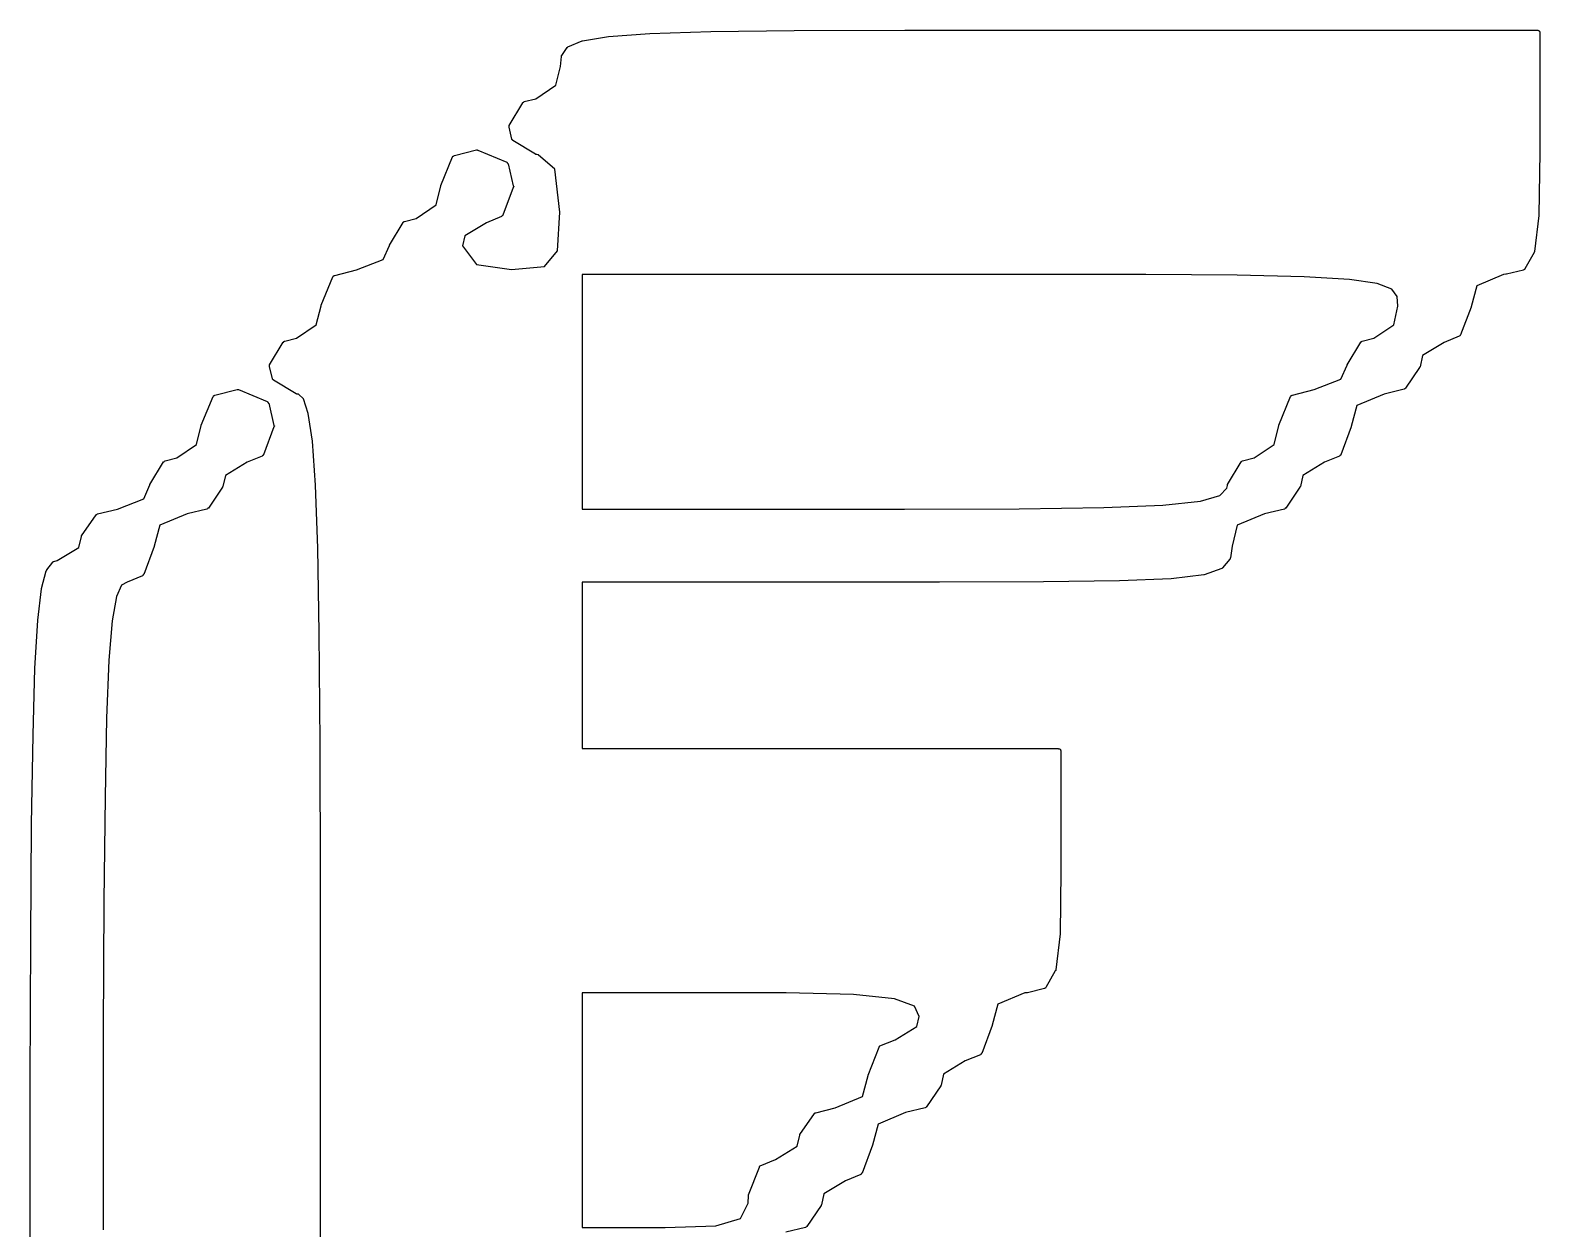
# Model space of a CAD drawing. Header units: millimetres. Extents: x 13 to 222, y -3 to 195.
# Drawn here: x 64.211 to 67.414, y 171.453 to 173.996 of the extents above; entities that cross this region are included whole.
import ezdxf

# ---------------------------------------------------------------- set-up
doc = ezdxf.new("R2010")
doc.units = ezdxf.units.MM
doc.header["$MEASUREMENT"] = 0
doc.layers.add('Silk', color=142, linetype='Continuous')

msp = doc.modelspace()

# ---------------------------------------------------------------- linework, layer by layer
at = {"layer": 'Silk', "linetype": 'Continuous'}
for p, q in [((65.438, 173.9826), (65.526, 173.9888)), ((65.526, 173.9888), (65.655, 173.9927)), ((65.526, 173.9888), (65.526, 173.9888)), ((65.526, 173.9888), (65.526, 173.9888)), ((65.655, 173.9927), (65.832, 173.9948)), ((65.655, 173.9927), (65.655, 173.9927)), ((65.655, 173.9927), (65.655, 173.9927)), ((65.832, 173.9948), (66.067, 173.9956)), ((65.832, 173.9948), (65.832, 173.9948)), ((65.832, 173.9948), (65.832, 173.9948)), ((66.067, 173.9956), (66.365, 173.9958)), ((66.067, 173.9956), (66.067, 173.9956)), ((66.067, 173.9956), (66.067, 173.9956)), ((66.365, 173.9958), (67.409, 173.9958)), ((67.409, 173.9958), (67.409, 173.9957)), ((67.409, 173.9957), (67.41, 173.9957)), ((67.41, 173.9957), (67.41, 173.9956)), ((67.41, 173.9956), (67.41, 173.9955)), ((67.41, 173.9955), (67.411, 173.9953)), ((67.411, 173.9953), (67.411, 173.9951)), ((67.411, 173.9951), (67.412, 173.9949)), ((67.412, 173.9949), (67.412, 173.9946)), ((67.412, 173.9946), (67.412, 173.9943)), ((67.412, 173.9943), (67.413, 173.994)), ((67.413, 173.994), (67.413, 173.9936)), ((67.413, 173.9936), (67.413, 173.9933)), ((67.413, 173.9933), (67.413, 173.9929)), ((67.413, 173.9929), (67.413, 173.9925)), ((67.413, 173.9925), (67.414, 173.9921)), ((67.414, 173.9921), (67.414, 173.9917)), ((67.414, 173.9917), (67.414, 173.9912)), ((67.414, 173.9912), (67.414, 173.9908)), ((67.414, 173.9908), (67.414, 173.7368)), ((65.339, 173.9422), (65.35, 173.9588)), ((65.35, 173.9588), (65.351, 173.9591)), ((65.351, 173.9597), (65.352, 173.96)), ((65.351, 173.9595), (65.351, 173.9597)), ((65.351, 173.9591), (65.351, 173.9595)), ((65.352, 173.9605), (65.382, 173.9731)), ((65.352, 173.9602), (65.352, 173.9605)), ((65.352, 173.96), (65.352, 173.9602)), ((65.382, 173.9732), (65.383, 173.9734)), ((65.382, 173.9731), (65.382, 173.9732)), ((65.383, 173.9734), (65.438, 173.9825)), ((65.438, 173.9825), (65.438, 173.9826)), ((65.438, 173.9825), (65.438, 173.9825)), ((65.336, 173.9191), (65.338, 173.9399)), ((65.338, 173.9419), (65.339, 173.9422)), ((65.338, 173.9415), (65.338, 173.9419)), ((65.338, 173.9411), (65.338, 173.9415)), ((65.338, 173.9407), (65.338, 173.9411)), ((65.338, 173.9403), (65.338, 173.9407)), ((65.338, 173.9399), (65.338, 173.9403)), ((65.326, 173.879), (65.336, 173.9191)), ((65.284, 173.8503), (65.326, 173.879)), ((65.227, 173.7938), (65.256, 173.8419)), ((65.256, 173.8421), (65.257, 173.8423)), ((65.256, 173.8419), (65.256, 173.8421)), ((65.257, 173.8432), (65.258, 173.8433)), ((65.257, 173.8427), (65.257, 173.8432)), ((65.257, 173.8423), (65.257, 173.8427)), ((65.258, 173.8438), (65.259, 173.8441)), ((65.258, 173.8435), (65.258, 173.8438)), ((65.258, 173.8433), (65.258, 173.8435)), ((65.259, 173.8442), (65.284, 173.8503)), ((65.259, 173.8441), (65.259, 173.8442)), ((65.259, 173.8441), (65.259, 173.8441)), ((65.227, 173.7936), (65.227, 173.7938)), ((65.227, 173.7934), (65.227, 173.7936)), ((65.227, 173.7928), (65.227, 173.7934)), ((65.227, 173.7922), (65.227, 173.7928)), ((65.227, 173.792), (65.227, 173.7922)), ((65.227, 173.7918), (65.227, 173.792)), ((65.227, 173.7911), (65.227, 173.7918)), ((65.227, 173.7905), (65.227, 173.7911)), ((65.227, 173.7903), (65.227, 173.7905)), ((65.227, 173.79), (65.227, 173.7903)), ((65.233, 173.7646), (65.227, 173.79)), ((65.233, 173.7645), (65.233, 173.7646)), ((65.233, 173.7642), (65.233, 173.7645)), ((65.233, 173.7637), (65.233, 173.7642)), ((65.234, 173.7631), (65.233, 173.7637)), ((65.234, 173.7629), (65.234, 173.7631)), ((65.234, 173.7627), (65.234, 173.7629)), ((65.111, 173.7297), (65.158, 173.7417)), ((65.158, 173.7417), (65.159, 173.7417)), ((65.159, 173.7417), (65.159, 173.7418)), ((65.159, 173.7418), (65.159, 173.7418)), ((65.159, 173.7418), (65.16, 173.7418)), ((65.16, 173.7418), (65.16, 173.7416)), ((65.16, 173.7416), (65.161, 173.7414)), ((65.161, 173.7414), (65.222, 173.7158)), ((65.235, 173.7623), (65.234, 173.7627)), ((65.235, 173.7618), (65.235, 173.7623)), ((65.235, 173.7617), (65.235, 173.7618)), ((65.235, 173.7616), (65.235, 173.7617)), ((65.283, 173.7325), (65.235, 173.7616)), ((65.284, 173.7324), (65.283, 173.7325)), ((65.284, 173.7322), (65.284, 173.7324)), ((65.285, 173.7321), (65.284, 173.7322)), ((65.285, 173.7319), (65.285, 173.7321)), ((65.286, 173.7318), (65.285, 173.7319)), ((65.285, 173.7319), (65.285, 173.7319)), ((65.289, 173.7317), (65.286, 173.7318)), ((65.324, 173.7012), (65.289, 173.7317)), ((67.414, 173.7367), (67.412, 173.6033)), ((67.414, 173.7368), (67.414, 173.7368)), ((67.414, 173.7368), (67.414, 173.7367)), ((65.082, 173.6662), (65.107, 173.7268)), ((65.107, 173.7268), (65.108, 173.7273)), ((65.108, 173.7283), (65.109, 173.7286)), ((65.108, 173.728), (65.108, 173.7283)), ((65.108, 173.7278), (65.108, 173.728)), ((65.108, 173.7273), (65.108, 173.7278)), ((65.109, 173.729), (65.11, 173.7291)), ((65.109, 173.7286), (65.109, 173.729)), ((65.11, 173.7295), (65.111, 173.7297)), ((65.11, 173.7293), (65.11, 173.7295)), ((65.11, 173.7291), (65.11, 173.7293)), ((65.222, 173.7158), (65.222, 173.7155)), ((65.222, 173.7155), (65.223, 173.7152)), ((65.223, 173.7152), (65.223, 173.715)), ((65.223, 173.715), (65.223, 173.7148)), ((65.223, 173.7148), (65.223, 173.7144)), ((65.223, 173.7144), (65.224, 173.714)), ((65.224, 173.714), (65.224, 173.7137)), ((65.224, 173.7137), (65.224, 173.7134)), ((65.224, 173.7134), (65.224, 173.7129)), ((65.224, 173.7129), (65.225, 173.7124)), ((65.225, 173.7124), (65.236, 173.6655)), ((65.335, 173.6097), (65.324, 173.7012)), ((65.072, 173.625), (65.082, 173.6654)), ((65.082, 173.6658), (65.082, 173.6662)), ((65.082, 173.6654), (65.082, 173.6658)), ((65.236, 173.6624), (65.214, 173.6033)), ((65.236, 173.6655), (65.236, 173.6648)), ((65.236, 173.6648), (65.237, 173.6642)), ((65.237, 173.6637), (65.236, 173.6631)), ((65.236, 173.6631), (65.236, 173.6624)), ((65.237, 173.6642), (65.237, 173.6639)), ((65.237, 173.6639), (65.237, 173.6637)), ((65.03, 173.5963), (65.072, 173.625)), ((65.214, 173.6033), (65.213, 173.6031)), ((65.213, 173.6031), (65.213, 173.6029)), ((65.213, 173.6029), (65.213, 173.6024)), ((65.33, 173.5278), (65.335, 173.6097)), ((67.412, 173.6028), (67.403, 173.5263)), ((67.412, 173.6033), (67.412, 173.603)), ((67.412, 173.603), (67.412, 173.6028)), ((64.973, 173.5398), (65.002, 173.5879)), ((65.002, 173.5881), (65.003, 173.5883)), ((65.002, 173.5879), (65.002, 173.5881)), ((65.003, 173.5892), (65.004, 173.5893)), ((65.003, 173.5887), (65.003, 173.5892)), ((65.003, 173.5883), (65.003, 173.5887)), ((65.004, 173.5898), (65.005, 173.5901)), ((65.004, 173.5895), (65.004, 173.5898)), ((65.004, 173.5893), (65.004, 173.5895)), ((65.005, 173.5902), (65.03, 173.5963)), ((65.005, 173.5901), (65.005, 173.5902)), ((65.005, 173.5901), (65.005, 173.5901)), ((65.179, 173.5872), (65.133, 173.5594)), ((65.211, 173.6005), (65.179, 173.5872)), ((65.212, 173.6011), (65.211, 173.6008)), ((65.211, 173.6008), (65.211, 173.6007)), ((65.211, 173.6007), (65.211, 173.6005)), ((65.213, 173.6019), (65.212, 173.6017)), ((65.212, 173.6017), (65.212, 173.6015)), ((65.212, 173.6015), (65.212, 173.6011)), ((65.213, 173.6024), (65.213, 173.6019)), ((64.96, 173.5094), (64.973, 173.5392)), ((64.973, 173.5395), (64.973, 173.5398)), ((64.973, 173.5392), (64.973, 173.5395)), ((65.133, 173.5594), (65.128, 173.5383)), ((64.903, 173.4876), (64.96, 173.5094)), ((65.128, 173.5383), (65.158, 173.4987)), ((65.302, 173.4947), (65.33, 173.5278)), ((67.402, 173.5244), (67.382, 173.4894)), ((67.403, 173.5253), (67.402, 173.5246)), ((67.402, 173.5246), (67.402, 173.5245)), ((67.402, 173.5245), (67.402, 173.5244)), ((67.403, 173.5263), (67.403, 173.5261)), ((67.403, 173.5261), (67.403, 173.526)), ((67.403, 173.526), (67.403, 173.5253)), ((64.854, 173.4743), (64.855, 173.4746)), ((64.855, 173.475), (64.856, 173.4751)), ((64.855, 173.4746), (64.855, 173.475)), ((64.856, 173.4755), (64.857, 173.4757)), ((64.856, 173.4753), (64.856, 173.4755)), ((64.856, 173.4751), (64.856, 173.4753)), ((64.857, 173.4757), (64.903, 173.4876)), ((65.158, 173.4987), (65.232, 173.4878)), ((65.232, 173.4878), (65.302, 173.4947)), ((66.248, 173.4778), (65.382, 173.4778)), ((65.382, 173.4778), (65.382, 172.9798)), ((66.321, 173.4778), (66.248, 173.4778)), ((66.578, 173.4774), (66.321, 173.4778)), ((66.772, 173.476), (66.578, 173.4774)), ((66.914, 173.4728), (66.772, 173.476)), ((67.337, 173.4778), (67.28, 173.4535)), ((67.342, 173.4779), (67.337, 173.4778)), ((67.343, 173.478), (67.342, 173.4779)), ((67.379, 173.487), (67.343, 173.478)), ((67.343, 173.478), (67.343, 173.478)), ((67.38, 173.4872), (67.379, 173.4871)), ((67.379, 173.4871), (67.379, 173.487)), ((67.381, 173.4877), (67.38, 173.4875)), ((67.38, 173.4875), (67.38, 173.4872)), ((67.382, 173.4889), (67.381, 173.4885)), ((67.381, 173.4885), (67.381, 173.4881)), ((67.381, 173.4881), (67.381, 173.4879)), ((67.381, 173.4879), (67.381, 173.4877)), ((67.382, 173.4894), (67.382, 173.4892)), ((67.382, 173.4892), (67.382, 173.4889)), ((64.828, 173.4122), (64.853, 173.4728)), ((64.853, 173.4728), (64.854, 173.4733)), ((64.854, 173.474), (64.854, 173.4743)), ((64.854, 173.4738), (64.854, 173.474)), ((64.854, 173.4733), (64.854, 173.4738)), ((67.01, 173.4671), (66.914, 173.4728)), ((67.069, 173.4584), (67.01, 173.4671)), ((67.1, 173.4463), (67.069, 173.4584)), ((67.111, 173.4311), (67.1, 173.4463)), ((67.28, 173.4535), (67.268, 173.409)), ((64.818, 173.371), (64.828, 173.4114)), ((64.828, 173.4118), (64.828, 173.4122)), ((64.828, 173.4114), (64.828, 173.4118)), ((67.104, 173.371), (67.113, 173.4106)), ((67.113, 173.4106), (67.111, 173.4311)), ((67.268, 173.4084), (67.246, 173.3493)), ((67.268, 173.409), (67.268, 173.4087)), ((67.268, 173.4087), (67.268, 173.4084)), ((64.776, 173.3423), (64.818, 173.371)), ((67.062, 173.3423), (67.104, 173.371)), ((67.243, 173.3465), (67.211, 173.3332)), ((67.244, 173.3471), (67.243, 173.3468)), ((67.243, 173.3468), (67.243, 173.3467)), ((67.243, 173.3467), (67.243, 173.3465)), ((67.245, 173.3479), (67.244, 173.3477)), ((67.244, 173.3477), (67.244, 173.3475)), ((67.244, 173.3475), (67.244, 173.3471)), ((67.246, 173.3493), (67.245, 173.3491)), ((67.245, 173.3491), (67.245, 173.3489)), ((67.245, 173.3489), (67.245, 173.3484)), ((67.245, 173.3484), (67.245, 173.3479)), ((64.719, 173.2858), (64.748, 173.3339)), ((64.748, 173.3341), (64.749, 173.3343)), ((64.748, 173.3339), (64.748, 173.3341)), ((64.749, 173.3352), (64.75, 173.3353)), ((64.749, 173.3347), (64.749, 173.3352)), ((64.749, 173.3343), (64.749, 173.3347)), ((64.75, 173.3358), (64.751, 173.3361)), ((64.75, 173.3355), (64.75, 173.3358)), ((64.75, 173.3353), (64.75, 173.3355)), ((64.751, 173.3362), (64.776, 173.3423)), ((64.751, 173.3361), (64.751, 173.3362)), ((64.751, 173.3361), (64.751, 173.3361)), ((67.005, 173.2858), (67.034, 173.3339)), ((67.034, 173.3341), (67.035, 173.3343)), ((67.034, 173.3339), (67.034, 173.3341)), ((67.035, 173.3352), (67.036, 173.3353)), ((67.035, 173.3347), (67.035, 173.3352)), ((67.035, 173.3343), (67.035, 173.3347)), ((67.036, 173.3358), (67.037, 173.3361)), ((67.036, 173.3355), (67.036, 173.3358)), ((67.036, 173.3353), (67.036, 173.3355)), ((67.037, 173.3362), (67.062, 173.3423)), ((67.037, 173.3361), (67.037, 173.3362)), ((67.037, 173.3361), (67.037, 173.3361)), ((67.211, 173.3332), (67.165, 173.3054)), ((64.719, 173.2856), (64.719, 173.2858)), ((64.719, 173.2854), (64.719, 173.2856)), ((64.719, 173.2848), (64.719, 173.2854)), ((64.719, 173.2842), (64.719, 173.2848)), ((64.719, 173.284), (64.719, 173.2842)), ((64.719, 173.2838), (64.719, 173.284)), ((64.719, 173.2831), (64.719, 173.2838)), ((64.719, 173.2825), (64.719, 173.2831)), ((64.719, 173.2823), (64.719, 173.2825)), ((66.992, 173.2554), (67.005, 173.2852)), ((67.005, 173.2855), (67.005, 173.2858)), ((67.005, 173.2852), (67.005, 173.2855)), ((67.165, 173.3054), (67.16, 173.282)), ((64.719, 173.282), (64.719, 173.2823)), ((64.725, 173.2566), (64.719, 173.282)), ((64.725, 173.2565), (64.725, 173.2566)), ((64.725, 173.2562), (64.725, 173.2565)), ((64.725, 173.2557), (64.725, 173.2562)), ((64.726, 173.2551), (64.725, 173.2557)), ((64.726, 173.2549), (64.726, 173.2551)), ((64.726, 173.2547), (64.726, 173.2549)), ((64.727, 173.2543), (64.726, 173.2547)), ((64.727, 173.2538), (64.727, 173.2543)), ((64.727, 173.2537), (64.727, 173.2538)), ((64.727, 173.2536), (64.727, 173.2537)), ((64.775, 173.2245), (64.727, 173.2536)), ((66.935, 173.2336), (66.992, 173.2554)), ((67.159, 173.2804), (67.129, 173.2361)), ((67.16, 173.282), (67.159, 173.2812)), ((67.159, 173.2812), (67.159, 173.2804)), ((67.159, 173.2804), (67.159, 173.2804)), ((67.159, 173.2804), (67.159, 173.2804)), ((67.16, 173.282), (67.16, 173.282)), ((67.16, 173.282), (67.16, 173.282)), ((64.574, 173.1582), (64.599, 173.2188)), ((64.599, 173.2188), (64.6, 173.2193)), ((64.6, 173.2203), (64.601, 173.2206)), ((64.6, 173.22), (64.6, 173.2203)), ((64.6, 173.2198), (64.6, 173.22)), ((64.6, 173.2193), (64.6, 173.2198)), ((64.601, 173.221), (64.602, 173.2211)), ((64.601, 173.2206), (64.601, 173.221)), ((64.602, 173.2215), (64.603, 173.2217)), ((64.602, 173.2213), (64.602, 173.2215)), ((64.602, 173.2211), (64.602, 173.2213)), ((64.603, 173.2217), (64.65, 173.2337)), ((64.65, 173.2337), (64.651, 173.2337)), ((64.651, 173.2337), (64.651, 173.2338)), ((64.651, 173.2338), (64.651, 173.2338)), ((64.651, 173.2338), (64.652, 173.2338)), ((64.652, 173.2338), (64.652, 173.2336)), ((64.652, 173.2336), (64.653, 173.2334)), ((64.653, 173.2334), (64.714, 173.2078)), ((64.776, 173.2245), (64.775, 173.2245)), ((64.776, 173.2243), (64.776, 173.2245)), ((64.776, 173.2241), (64.776, 173.2243)), ((64.777, 173.2239), (64.776, 173.2241)), ((64.777, 173.2238), (64.777, 173.2239)), ((64.777, 173.2239), (64.777, 173.2239)), ((64.78, 173.2236), (64.777, 173.2238)), ((64.791, 173.2137), (64.78, 173.2236)), ((66.86, 173.1582), (66.885, 173.2188)), ((66.885, 173.2188), (66.886, 173.2193)), ((66.886, 173.2203), (66.887, 173.2206)), ((66.886, 173.22), (66.886, 173.2203)), ((66.886, 173.2198), (66.886, 173.22)), ((66.886, 173.2193), (66.886, 173.2198)), ((66.887, 173.221), (66.888, 173.2211)), ((66.887, 173.2206), (66.887, 173.221)), ((66.888, 173.2215), (66.889, 173.2217)), ((66.888, 173.2213), (66.888, 173.2215)), ((66.888, 173.2211), (66.888, 173.2213)), ((66.889, 173.2217), (66.935, 173.2336)), ((67.084, 173.224), (67.026, 173.1995)), ((67.126, 173.2341), (67.084, 173.224)), ((67.127, 173.2344), (67.126, 173.2341)), ((67.126, 173.2341), (67.126, 173.2341)), ((67.126, 173.2341), (67.126, 173.2341)), ((67.128, 173.2354), (67.127, 173.2349)), ((67.127, 173.2349), (67.127, 173.2348)), ((67.127, 173.2348), (67.127, 173.2347)), ((67.127, 173.2347), (67.127, 173.2344)), ((67.129, 173.236), (67.128, 173.2359)), ((67.128, 173.2359), (67.128, 173.2354)), ((67.129, 173.2361), (67.129, 173.236)), ((64.714, 173.2078), (64.714, 173.2075)), ((64.714, 173.2075), (64.715, 173.2072)), ((64.715, 173.2072), (64.715, 173.207)), ((64.715, 173.207), (64.715, 173.2068)), ((64.715, 173.2068), (64.715, 173.2064)), ((64.715, 173.2064), (64.716, 173.206)), ((64.716, 173.206), (64.716, 173.2057)), ((64.716, 173.2057), (64.716, 173.2054)), ((64.716, 173.2054), (64.716, 173.2049)), ((64.716, 173.2049), (64.717, 173.2044)), ((64.717, 173.2044), (64.728, 173.1575)), ((64.801, 173.183), (64.791, 173.2137)), ((67.026, 173.1995), (67.014, 173.155)), ((64.564, 173.117), (64.574, 173.1574)), ((64.574, 173.1578), (64.574, 173.1582)), ((64.574, 173.1574), (64.574, 173.1578)), ((64.728, 173.1544), (64.706, 173.0953)), ((64.728, 173.1575), (64.728, 173.1568)), ((64.728, 173.1568), (64.729, 173.1562)), ((64.729, 173.1557), (64.728, 173.1551)), ((64.728, 173.1551), (64.728, 173.1544)), ((64.729, 173.1562), (64.729, 173.1559)), ((64.729, 173.1559), (64.729, 173.1557)), ((64.81, 173.1239), (64.801, 173.183)), ((66.85, 173.117), (66.86, 173.1574)), ((66.86, 173.1578), (66.86, 173.1582)), ((66.86, 173.1574), (66.86, 173.1578)), ((67.014, 173.1544), (66.992, 173.0953)), ((67.014, 173.155), (67.014, 173.1547)), ((67.014, 173.1547), (67.014, 173.1544)), ((64.816, 173.0307), (64.81, 173.1239)), ((64.522, 173.0883), (64.564, 173.117)), ((64.703, 173.0925), (64.671, 173.0792)), ((64.704, 173.0931), (64.703, 173.0928)), ((64.703, 173.0928), (64.703, 173.0927)), ((64.703, 173.0927), (64.703, 173.0925)), ((64.705, 173.0939), (64.704, 173.0937)), ((64.704, 173.0937), (64.704, 173.0935)), ((64.704, 173.0935), (64.704, 173.0931)), ((64.706, 173.0953), (64.705, 173.0951)), ((64.705, 173.0951), (64.705, 173.0949)), ((64.705, 173.0949), (64.705, 173.0944)), ((64.705, 173.0944), (64.705, 173.0939)), ((66.808, 173.0883), (66.85, 173.117)), ((66.989, 173.0925), (66.957, 173.0792)), ((66.99, 173.0931), (66.989, 173.0928)), ((66.989, 173.0928), (66.989, 173.0927)), ((66.989, 173.0927), (66.989, 173.0925)), ((66.991, 173.0939), (66.99, 173.0937)), ((66.99, 173.0937), (66.99, 173.0935)), ((66.99, 173.0935), (66.99, 173.0931)), ((66.992, 173.0953), (66.991, 173.0951)), ((66.991, 173.0951), (66.991, 173.0949)), ((66.991, 173.0949), (66.991, 173.0944)), ((66.991, 173.0944), (66.991, 173.0939)), ((64.465, 173.0318), (64.494, 173.0799)), ((64.494, 173.0801), (64.495, 173.0803)), ((64.494, 173.0799), (64.494, 173.0801)), ((64.495, 173.0812), (64.496, 173.0813)), ((64.495, 173.0807), (64.495, 173.0812)), ((64.495, 173.0803), (64.495, 173.0807)), ((64.496, 173.0818), (64.497, 173.0821)), ((64.496, 173.0815), (64.496, 173.0818)), ((64.496, 173.0813), (64.496, 173.0815)), ((64.497, 173.0822), (64.522, 173.0883)), ((64.497, 173.0821), (64.497, 173.0822)), ((64.497, 173.0821), (64.497, 173.0821)), ((64.671, 173.0792), (64.625, 173.0514)), ((66.751, 173.0318), (66.78, 173.0799)), ((66.78, 173.0801), (66.781, 173.0803)), ((66.78, 173.0799), (66.78, 173.0801)), ((66.781, 173.0812), (66.782, 173.0813)), ((66.781, 173.0807), (66.781, 173.0812)), ((66.781, 173.0803), (66.781, 173.0807)), ((66.782, 173.0818), (66.783, 173.0821)), ((66.782, 173.0815), (66.782, 173.0818)), ((66.782, 173.0813), (66.782, 173.0815)), ((66.783, 173.0822), (66.808, 173.0883)), ((66.783, 173.0821), (66.783, 173.0822)), ((66.783, 173.0821), (66.783, 173.0821)), ((66.957, 173.0792), (66.911, 173.0514)), ((64.452, 173.0014), (64.465, 173.0312)), ((64.465, 173.0315), (64.465, 173.0318)), ((64.465, 173.0312), (64.465, 173.0315)), ((64.619, 173.0264), (64.589, 172.9821)), ((64.62, 173.028), (64.619, 173.0272)), ((64.619, 173.0272), (64.619, 173.0264)), ((64.619, 173.0264), (64.619, 173.0264)), ((64.619, 173.0264), (64.619, 173.0264)), ((64.625, 173.0514), (64.62, 173.028)), ((64.62, 173.028), (64.62, 173.028)), ((64.62, 173.028), (64.62, 173.028)), ((64.821, 172.8973), (64.816, 173.0307)), ((66.75, 173.0241), (66.751, 173.0299)), ((66.751, 173.0317), (66.751, 173.0318)), ((66.751, 173.0316), (66.751, 173.0317)), ((66.751, 173.0309), (66.751, 173.0316)), ((66.751, 173.0302), (66.751, 173.0309)), ((66.751, 173.0301), (66.751, 173.0302)), ((66.751, 173.0299), (66.751, 173.0301)), ((66.905, 173.0264), (66.875, 172.9821)), ((66.906, 173.028), (66.905, 173.0272)), ((66.905, 173.0272), (66.905, 173.0264)), ((66.905, 173.0264), (66.905, 173.0264)), ((66.905, 173.0264), (66.905, 173.0264)), ((66.911, 173.0514), (66.906, 173.028)), ((66.906, 173.028), (66.906, 173.028)), ((66.906, 173.028), (66.906, 173.028)), ((64.396, 172.9796), (64.452, 173.0014)), ((66.614, 172.9883), (66.694, 172.9968)), ((66.694, 172.9968), (66.735, 173.0089)), ((66.735, 173.0089), (66.75, 173.0241)), ((64.32, 172.9232), (64.351, 172.9675)), ((64.351, 172.9682), (64.352, 172.9688)), ((64.351, 172.9677), (64.351, 172.9682)), ((64.351, 172.9676), (64.351, 172.9677)), ((64.351, 172.9675), (64.351, 172.9676)), ((64.352, 172.9689), (64.353, 172.9692)), ((64.352, 172.9688), (64.352, 172.9689)), ((64.352, 172.9688), (64.352, 172.9688)), ((64.353, 172.9695), (64.354, 172.9696)), ((64.353, 172.9692), (64.353, 172.9695)), ((64.353, 172.9695), (64.353, 172.9695)), ((64.354, 172.9696), (64.396, 172.9796)), ((64.544, 172.97), (64.486, 172.9455)), ((64.586, 172.9801), (64.544, 172.97)), ((64.587, 172.9804), (64.586, 172.9801)), ((64.586, 172.9801), (64.586, 172.9801)), ((64.586, 172.9801), (64.586, 172.9801)), ((64.588, 172.9814), (64.587, 172.9809)), ((64.587, 172.9809), (64.587, 172.9808)), ((64.587, 172.9808), (64.587, 172.9807)), ((64.587, 172.9807), (64.587, 172.9804)), ((64.589, 172.982), (64.588, 172.9819)), ((64.588, 172.9819), (64.588, 172.9814)), ((64.589, 172.9821), (64.589, 172.982)), ((65.382, 172.9798), (66.066, 172.9798)), ((66.066, 172.9798), (66.309, 172.9805)), ((66.309, 172.9805), (66.489, 172.9831)), ((66.309, 172.9805), (66.309, 172.9805)), ((66.489, 172.9831), (66.614, 172.9883)), ((66.83, 172.97), (66.772, 172.9455)), ((66.872, 172.9801), (66.83, 172.97)), ((66.873, 172.9804), (66.872, 172.9801)), ((66.872, 172.9801), (66.872, 172.9801)), ((66.872, 172.9801), (66.872, 172.9801)), ((66.874, 172.9814), (66.873, 172.9809)), ((66.873, 172.9809), (66.873, 172.9808)), ((66.873, 172.9808), (66.873, 172.9807)), ((66.873, 172.9807), (66.873, 172.9804)), ((66.875, 172.982), (66.874, 172.9819)), ((66.874, 172.9819), (66.874, 172.9814)), ((66.875, 172.9821), (66.875, 172.982)), ((64.486, 172.9455), (64.474, 172.901)), ((66.772, 172.9455), (66.761, 172.9013)), ((64.268, 172.8706), (64.314, 172.8982)), ((64.314, 172.8982), (64.32, 172.9216)), ((64.32, 172.9224), (64.32, 172.9232)), ((64.32, 172.9232), (64.32, 172.9232)), ((64.32, 172.9232), (64.32, 172.9232)), ((64.32, 172.9216), (64.32, 172.9224)), ((64.32, 172.9216), (64.32, 172.9216)), ((64.32, 172.9216), (64.32, 172.9216)), ((64.474, 172.9004), (64.452, 172.8413)), ((64.474, 172.901), (64.474, 172.9007)), ((64.474, 172.9007), (64.474, 172.9004)), ((66.761, 172.9013), (66.758, 172.8765)), ((64.246, 172.8511), (64.259, 172.8672)), ((64.259, 172.8678), (64.26, 172.8683)), ((64.259, 172.8672), (64.259, 172.8678)), ((64.26, 172.8684), (64.261, 172.8687)), ((64.26, 172.8683), (64.26, 172.8684)), ((64.26, 172.8684), (64.26, 172.8684)), ((64.261, 172.869), (64.268, 172.8706)), ((64.261, 172.8687), (64.261, 172.869)), ((64.824, 172.7172), (64.821, 172.8973)), ((66.756, 172.8739), (66.741, 172.8553)), ((66.757, 172.8743), (66.756, 172.8739)), ((66.758, 172.8765), (66.757, 172.8759)), ((66.757, 172.8759), (66.757, 172.8754)), ((66.757, 172.8754), (66.757, 172.8751)), ((66.757, 172.8751), (66.757, 172.8748)), ((66.757, 172.8748), (66.757, 172.8743)), ((64.235, 172.8113), (64.245, 172.8493)), ((64.245, 172.8493), (64.246, 172.8495)), ((64.246, 172.851), (64.246, 172.8511)), ((64.246, 172.8509), (64.246, 172.851)), ((64.246, 172.8502), (64.246, 172.8509)), ((64.246, 172.8496), (64.246, 172.8502)), ((64.246, 172.8495), (64.246, 172.8496)), ((64.449, 172.8385), (64.417, 172.8251)), ((64.45, 172.8391), (64.449, 172.8388)), ((64.449, 172.8388), (64.449, 172.8387)), ((64.449, 172.8387), (64.449, 172.8385)), ((64.451, 172.8399), (64.45, 172.8397)), ((64.45, 172.8397), (64.45, 172.8395)), ((64.45, 172.8395), (64.45, 172.8391)), ((64.452, 172.8413), (64.451, 172.8411)), ((64.451, 172.8411), (64.451, 172.8409)), ((64.451, 172.8409), (64.451, 172.8404)), ((64.451, 172.8404), (64.451, 172.8399)), ((66.701, 172.8405), (66.632, 172.8322)), ((66.702, 172.8408), (66.701, 172.8407)), ((66.701, 172.8407), (66.701, 172.8405)), ((66.739, 172.8537), (66.702, 172.8408)), ((66.74, 172.8542), (66.739, 172.854)), ((66.739, 172.854), (66.739, 172.8537)), ((66.741, 172.855), (66.74, 172.8546)), ((66.74, 172.8546), (66.74, 172.8544)), ((66.74, 172.8544), (66.74, 172.8542)), ((66.741, 172.8553), (66.741, 172.855)), ((64.227, 172.7442), (64.235, 172.8106)), ((64.235, 172.8109), (64.235, 172.8113)), ((64.235, 172.8106), (64.235, 172.8109)), ((64.405, 172.8187), (64.394, 172.7944)), ((64.417, 172.8251), (64.405, 172.8187)), ((66.066, 172.8247), (65.382, 172.8247)), ((65.382, 172.8247), (65.382, 172.4718)), ((66.14, 172.8247), (66.066, 172.8247)), ((66.361, 172.8253), (66.14, 172.8247)), ((66.14, 172.8247), (66.14, 172.8247)), ((66.14, 172.8247), (66.14, 172.8247)), ((66.522, 172.8274), (66.361, 172.8253)), ((66.361, 172.8253), (66.361, 172.8253)), ((66.361, 172.8253), (66.361, 172.8253)), ((66.632, 172.8322), (66.522, 172.8274)), ((66.522, 172.8274), (66.522, 172.8274)), ((66.522, 172.8274), (66.522, 172.8274)), ((66.632, 172.8322), (66.632, 172.8322)), ((66.632, 172.8322), (66.632, 172.8322)), ((64.394, 172.7944), (64.385, 172.7431)), ((64.221, 172.6428), (64.227, 172.7439)), ((64.227, 172.744), (64.227, 172.7442)), ((64.227, 172.7439), (64.227, 172.744)), ((64.385, 172.7431), (64.378, 172.6592)), ((64.826, 172.4838), (64.824, 172.7172)), ((64.824, 172.7172), (64.824, 172.7172)), ((64.217, 172.5006), (64.221, 172.6427)), ((64.221, 172.6427), (64.221, 172.6428)), ((64.221, 172.6427), (64.221, 172.6427)), ((64.378, 172.6592), (64.373, 172.5365)), ((64.373, 172.5365), (64.37, 172.3686)), ((64.214, 172.3113), (64.217, 172.5006)), ((64.217, 172.5006), (64.217, 172.5006)), ((64.217, 172.5006), (64.217, 172.5006)), ((64.827, 172.1909), (64.826, 172.4838)), ((65.382, 172.4718), (66.393, 172.4718)), ((66.393, 172.4718), (66.393, 172.4717)), ((66.393, 172.4717), (66.394, 172.4717)), ((66.394, 172.4717), (66.394, 172.4716)), ((66.394, 172.4716), (66.394, 172.4715)), ((66.394, 172.4715), (66.395, 172.4713)), ((66.395, 172.4713), (66.395, 172.4711)), ((66.395, 172.4711), (66.396, 172.4709)), ((66.396, 172.4709), (66.396, 172.4706)), ((66.396, 172.4706), (66.396, 172.4703)), ((66.396, 172.4703), (66.397, 172.47)), ((66.397, 172.47), (66.397, 172.4696)), ((66.397, 172.4696), (66.397, 172.4693)), ((66.397, 172.4693), (66.397, 172.4689)), ((66.397, 172.4689), (66.397, 172.4685)), ((66.397, 172.4685), (66.398, 172.4681)), ((66.398, 172.4681), (66.398, 172.4677)), ((66.398, 172.4677), (66.398, 172.4672)), ((66.398, 172.4672), (66.398, 172.4668)), ((66.398, 172.4668), (66.398, 172.2128)), ((64.37, 172.3686), (64.367, 172.1489)), ((64.212, 172.0683), (64.214, 172.3112)), ((64.214, 172.3112), (64.214, 172.3113)), ((64.214, 172.3113), (64.214, 172.3113)), ((66.398, 172.2127), (66.396, 172.0793)), ((66.398, 172.2128), (66.398, 172.2128)), ((66.398, 172.2128), (66.398, 172.2127)), ((64.827, 171.9588), (64.827, 172.1909)), ((64.367, 172.1489), (64.366, 171.871)), ((64.211, 171.7655), (64.212, 172.0683)), ((64.212, 172.0683), (64.212, 172.0683)), ((64.212, 172.0683), (64.212, 172.0683)), ((66.396, 172.0788), (66.387, 172.0023)), ((66.396, 172.0793), (66.396, 172.079)), ((66.396, 172.079), (66.396, 172.0788)), ((66.387, 172.0013), (66.386, 172.0006)), ((66.387, 172.0023), (66.387, 172.0021)), ((66.387, 172.0021), (66.387, 172.002)), ((66.387, 172.002), (66.387, 172.0013)), ((66.386, 172.0004), (66.366, 171.9654)), ((66.386, 172.0006), (66.386, 172.0005)), ((66.386, 172.0005), (66.386, 172.0004)), ((64.827, 171.8318), (64.827, 171.9588)), ((64.827, 171.9588), (64.827, 171.9588)), ((65.74, 171.9538), (65.382, 171.9538)), ((65.382, 171.9538), (65.382, 171.4558)), ((65.815, 171.9536), (65.74, 171.9538)), ((65.958, 171.9501), (65.815, 171.9536)), ((66.045, 171.9412), (65.958, 171.9501)), ((66.087, 171.9258), (66.045, 171.9412)), ((66.321, 171.9538), (66.264, 171.9295)), ((66.326, 171.9539), (66.321, 171.9538)), ((66.327, 171.954), (66.326, 171.9539)), ((66.363, 171.963), (66.327, 171.954)), ((66.327, 171.954), (66.327, 171.954)), ((66.364, 171.9632), (66.363, 171.9631)), ((66.363, 171.9631), (66.363, 171.963)), ((66.365, 171.9637), (66.364, 171.9635)), ((66.364, 171.9635), (66.364, 171.9632)), ((66.366, 171.9649), (66.365, 171.9645)), ((66.365, 171.9645), (66.365, 171.9641)), ((66.365, 171.9641), (66.365, 171.9639)), ((66.365, 171.9639), (66.365, 171.9637)), ((66.366, 171.9654), (66.366, 171.9652)), ((66.366, 171.9652), (66.366, 171.9649)), ((66.097, 171.9039), (66.087, 171.9258)), ((66.264, 171.9295), (66.252, 171.885)), ((66.046, 171.8544), (66.092, 171.8822)), ((66.092, 171.8822), (66.097, 171.9039)), ((66.252, 171.8844), (66.23, 171.8253)), ((66.252, 171.885), (66.252, 171.8847)), ((66.252, 171.8847), (66.252, 171.8844)), ((64.366, 171.871), (64.366, 171.5283)), ((66.014, 171.8411), (66.046, 171.8544)), ((66.014, 171.8409), (66.014, 171.8411)), ((64.827, 171.73), (64.827, 171.8318)), ((65.989, 171.7792), (66.012, 171.8383)), ((66.012, 171.8392), (66.013, 171.8398)), ((66.012, 171.8388), (66.012, 171.8392)), ((66.012, 171.8385), (66.012, 171.8388)), ((66.012, 171.8383), (66.012, 171.8385)), ((66.013, 171.8405), (66.014, 171.8409)), ((66.013, 171.8401), (66.013, 171.8405)), ((66.013, 171.8399), (66.013, 171.8401)), ((66.013, 171.8398), (66.013, 171.8399)), ((66.014, 171.8409), (66.014, 171.8409)), ((66.195, 171.8092), (66.149, 171.7814)), ((66.227, 171.8225), (66.195, 171.8092)), ((66.228, 171.8231), (66.227, 171.8228)), ((66.227, 171.8228), (66.227, 171.8227)), ((66.227, 171.8227), (66.227, 171.8225)), ((66.229, 171.8239), (66.228, 171.8237)), ((66.228, 171.8237), (66.228, 171.8235)), ((66.228, 171.8235), (66.228, 171.8231)), ((66.23, 171.8253), (66.229, 171.8251)), ((66.229, 171.8251), (66.229, 171.8249)), ((66.229, 171.8249), (66.229, 171.8244)), ((66.229, 171.8244), (66.229, 171.8239)), ((65.977, 171.7341), (65.989, 171.7786)), ((65.989, 171.7789), (65.989, 171.7792)), ((65.989, 171.7786), (65.989, 171.7789)), ((66.149, 171.7814), (66.144, 171.758)), ((64.211, 171.3964), (64.211, 171.7655)), ((64.211, 171.7655), (64.211, 171.7655)), ((64.211, 171.7655), (64.211, 171.7655)), ((66.143, 171.7564), (66.113, 171.7121)), ((66.144, 171.758), (66.143, 171.7572)), ((66.143, 171.7572), (66.143, 171.7564)), ((66.143, 171.7564), (66.143, 171.7564)), ((66.143, 171.7564), (66.143, 171.7564)), ((66.144, 171.758), (66.144, 171.758)), ((66.144, 171.758), (66.144, 171.758)), ((64.827, 171.389), (64.827, 171.73)), ((65.919, 171.7096), (65.977, 171.7341)), ((65.844, 171.6532), (65.875, 171.6975)), ((65.875, 171.6982), (65.876, 171.6988)), ((65.875, 171.6977), (65.875, 171.6982)), ((65.875, 171.6976), (65.875, 171.6977)), ((65.875, 171.6975), (65.875, 171.6976)), ((65.876, 171.6989), (65.877, 171.6992)), ((65.876, 171.6988), (65.876, 171.6989)), ((65.876, 171.6988), (65.876, 171.6988)), ((65.877, 171.6995), (65.878, 171.6996)), ((65.877, 171.6992), (65.877, 171.6995)), ((65.877, 171.6995), (65.877, 171.6995)), ((65.878, 171.6996), (65.919, 171.7096)), ((66.068, 171.7), (66.01, 171.6755)), ((66.11, 171.7101), (66.068, 171.7)), ((66.111, 171.7104), (66.11, 171.7101)), ((66.11, 171.7101), (66.11, 171.7101)), ((66.11, 171.7101), (66.11, 171.7101)), ((66.112, 171.7114), (66.111, 171.7109)), ((66.111, 171.7109), (66.111, 171.7108)), ((66.111, 171.7108), (66.111, 171.7107)), ((66.111, 171.7107), (66.111, 171.7104)), ((66.113, 171.712), (66.112, 171.7119)), ((66.112, 171.7119), (66.112, 171.7114)), ((66.113, 171.7121), (66.113, 171.712)), ((65.838, 171.6282), (65.844, 171.6516)), ((65.844, 171.6524), (65.844, 171.6532)), ((65.844, 171.6532), (65.844, 171.6532)), ((65.844, 171.6532), (65.844, 171.6532)), ((65.844, 171.6516), (65.844, 171.6524)), ((65.844, 171.6516), (65.844, 171.6516)), ((65.844, 171.6516), (65.844, 171.6516)), ((66.01, 171.6755), (65.998, 171.631)), ((65.792, 171.6004), (65.838, 171.6282)), ((65.998, 171.6304), (65.976, 171.5713)), ((65.998, 171.631), (65.998, 171.6307)), ((65.998, 171.6307), (65.998, 171.6304)), ((65.758, 171.5852), (65.759, 171.5858)), ((65.758, 171.5848), (65.758, 171.5852)), ((65.758, 171.5845), (65.758, 171.5848)), ((65.759, 171.5865), (65.76, 171.5869)), ((65.759, 171.5861), (65.759, 171.5865)), ((65.759, 171.5859), (65.759, 171.5861)), ((65.759, 171.5858), (65.759, 171.5859)), ((65.76, 171.5871), (65.792, 171.6004)), ((65.76, 171.5869), (65.76, 171.5871)), ((65.76, 171.5869), (65.76, 171.5869)), ((65.735, 171.5252), (65.758, 171.5843)), ((65.758, 171.5843), (65.758, 171.5845)), ((65.941, 171.5552), (65.895, 171.5274)), ((65.973, 171.5685), (65.941, 171.5552)), ((65.974, 171.5691), (65.973, 171.5688)), ((65.973, 171.5688), (65.973, 171.5687)), ((65.973, 171.5687), (65.973, 171.5685)), ((65.975, 171.5699), (65.974, 171.5697)), ((65.974, 171.5697), (65.974, 171.5695)), ((65.974, 171.5695), (65.974, 171.5691)), ((65.976, 171.5713), (65.975, 171.5711)), ((65.975, 171.5711), (65.975, 171.5709)), ((65.975, 171.5709), (65.975, 171.5704)), ((65.975, 171.5704), (65.975, 171.5699)), ((64.366, 171.5283), (64.366, 171.5283)), ((64.366, 171.5283), (64.366, 171.4508)), ((65.734, 171.5079), (65.735, 171.5236)), ((65.735, 171.5244), (65.735, 171.5252)), ((65.735, 171.5236), (65.735, 171.5244)), ((65.895, 171.5274), (65.89, 171.504)), ((65.718, 171.475), (65.734, 171.5079)), ((65.889, 171.5024), (65.859, 171.4581)), ((65.89, 171.504), (65.889, 171.5033)), ((65.889, 171.5033), (65.889, 171.5024)), ((65.889, 171.5024), (65.889, 171.5024)), ((65.889, 171.5024), (65.889, 171.5024)), ((65.89, 171.504), (65.89, 171.504)), ((65.89, 171.504), (65.89, 171.504)), ((65.558, 171.4558), (65.666, 171.4596)), ((65.666, 171.4596), (65.718, 171.475)), ((65.858, 171.4574), (65.857, 171.4569)), ((65.857, 171.4569), (65.857, 171.4568)), ((65.857, 171.4568), (65.857, 171.4567)), ((65.857, 171.4567), (65.857, 171.4564)), ((65.859, 171.458), (65.858, 171.4579)), ((65.858, 171.4579), (65.858, 171.4574)), ((65.859, 171.4581), (65.859, 171.458)), ((65.382, 171.4558), (65.558, 171.4558)), ((65.856, 171.4561), (65.814, 171.446)), ((65.857, 171.4564), (65.856, 171.4561)), ((65.856, 171.4561), (65.856, 171.4561)), ((65.856, 171.4561), (65.856, 171.4561))]:
    msp.add_line(p, q, dxfattribs=at)

doc.saveas('drawing.dxf')
